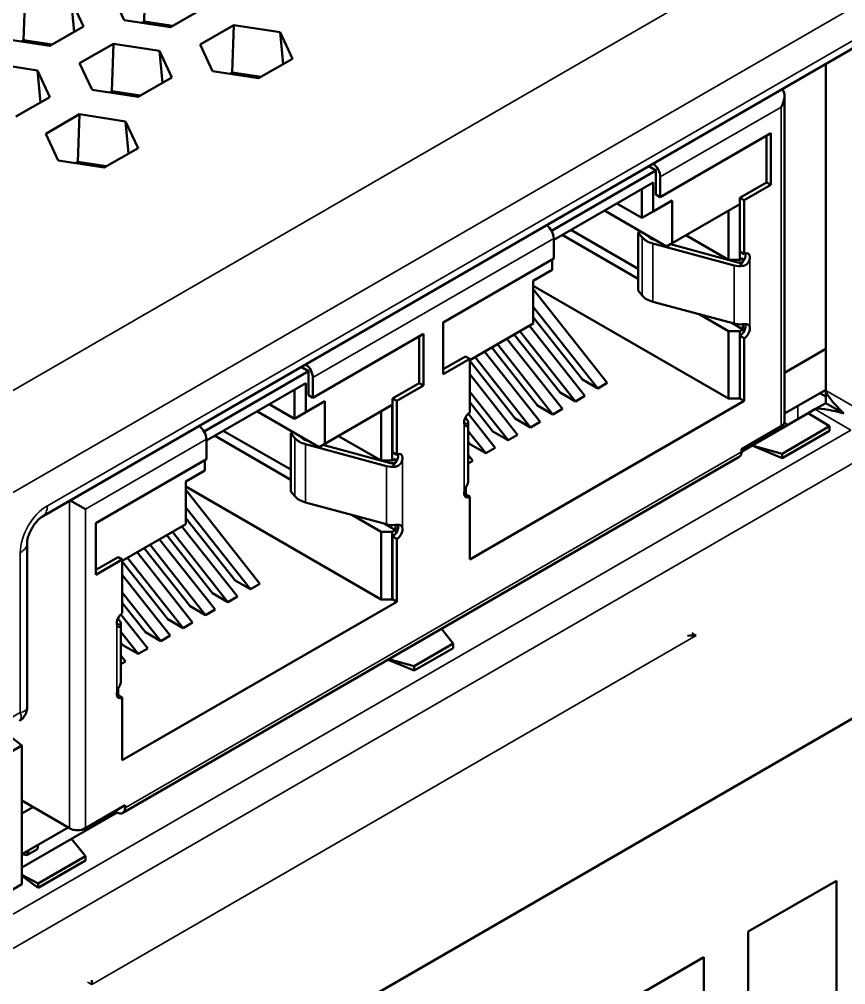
# Model space of a CAD drawing. Header units: millimetres. Extents: x 16 to 1137, y -51 to 344.
# Drawn here: x 356.35 to 382.84, y 232.24 to 263.16 of the extents above; entities that cross this region are included whole.
import ezdxf

# ---------------------------------------------------------------- set-up
doc = ezdxf.new("R2010")
doc.units = ezdxf.units.MM
doc.header["$LTSCALE"] = 1.2
doc.layers.add('외형선(ISO)', color=7, linetype='Continuous', lineweight=50)
doc.layers.add('좁은 외형선(ISO)', color=7, linetype='Continuous', lineweight=35)

msp = doc.modelspace()

# ---------------------------------------------------------------- linework, layer by layer
at = {"layer": '외형선(ISO)', "color": 7}
for p, q in [((360.405, 264.614), (360.353, 263.094)), ((356.541, 264.017), (356.489, 262.496)), ((358.019, 263.788), (358.415, 262.935)), ((358.019, 263.788), (358.114, 262.761)), ((359.719, 263.136), (359.323, 263.99)), ((362.279, 263.532), (361.197, 262.908)), ((358.415, 262.935), (357.333, 262.31)), ((361.197, 262.908), (359.719, 263.136)), ((360.353, 263.094), (360.277, 263.05)), ((361.273, 262.952), (360.353, 263.094)), ((362.152, 262.357), (363.234, 262.981)), ((363.234, 262.981), (363.181, 261.461)), ((363.234, 262.981), (364.711, 262.753)), ((364.711, 262.753), (365.107, 261.899)), ((364.711, 262.753), (364.806, 261.725)), ((357.333, 262.31), (355.855, 262.539)), ((356.489, 262.496), (356.413, 262.452)), ((357.409, 262.354), (356.489, 262.496)), ((383.287, 262.362), (357.098, 247.242)), ((358.288, 261.759), (359.37, 262.384)), ((359.37, 262.384), (359.318, 260.863)), ((359.37, 262.384), (360.848, 262.155)), ((362.548, 261.503), (362.152, 262.357)), ((360.848, 262.155), (361.244, 261.302)), ((360.848, 262.155), (360.942, 261.128)), ((355.455, 261.757), (356.933, 261.528)), ((358.684, 260.906), (358.288, 261.759)), ((365.107, 261.899), (364.025, 261.275)), ((382.203, 251.276), (382.203, 261.736)), ((356.933, 261.528), (357.329, 260.675)), ((356.933, 261.528), (357.028, 260.501)), ((364.025, 261.275), (362.548, 261.503)), ((363.181, 261.461), (363.105, 261.417)), ((364.101, 261.319), (363.181, 261.461)), ((361.244, 261.302), (360.162, 260.677)), ((360.162, 260.677), (358.684, 260.906)), ((359.318, 260.863), (359.242, 260.819)), ((360.238, 260.721), (359.318, 260.863)), ((380.881, 250.276), (380.881, 260.705)), ((357.329, 260.675), (356.247, 260.05)), ((357.202, 259.499), (358.284, 260.124)), ((358.284, 260.124), (358.231, 258.603)), ((358.284, 260.124), (359.762, 259.895)), ((359.762, 259.895), (360.158, 259.042)), ((359.762, 259.895), (359.856, 258.868)), ((357.598, 258.646), (357.202, 259.499)), ((380.444, 259.52), (376.897, 257.472)), ((380.444, 257.861), (380.444, 259.52)), ((380.306, 257.941), (380.306, 259.44)), ((360.158, 259.042), (359.076, 258.417)), ((359.076, 258.417), (357.598, 258.646)), ((358.231, 258.603), (358.156, 258.559)), ((359.152, 258.461), (358.231, 258.603)), ((373.411, 256.393), (376.759, 258.325)), ((376.759, 258.325), (376.527, 258.459)), ((376.759, 257.552), (376.759, 258.325)), ((373.485, 256.103), (376.669, 257.942)), ((376.669, 257.942), (376.669, 257.008)), ((376.897, 258.115), (376.897, 257.472)), ((379.453, 257.448), (380.306, 257.941)), ((380.444, 257.861), (380.306, 257.941)), ((376.31, 257.734), (376.31, 256.801)), ((379.591, 257.368), (380.444, 257.861)), ((376.669, 257.008), (377.28, 257.361)), ((376.897, 257.472), (376.759, 257.552)), ((377.28, 257.361), (377.28, 255.992)), ((379.453, 255.727), (379.453, 257.448)), ((379.591, 257.368), (379.453, 257.448)), ((379.591, 255.647), (379.591, 257.368)), ((377.1, 255.889), (375.106, 257.04)), ((376.31, 256.801), (375.501, 257.268)), ((376.31, 256.801), (376.669, 257.008)), ((377.28, 255.992), (379.444, 257.242)), ((379.085, 257.034), (379.085, 255.458)), ((379.444, 257.242), (379.444, 255.458)), ((376.192, 255.168), (374.029, 256.417)), ((376.279, 256.363), (376.192, 256.339)), ((373.485, 256.145), (373.485, 255.502)), ((376.192, 254.847), (373.75, 256.257)), ((376.192, 256.339), (376.319, 256.181)), ((376.192, 254.473), (376.192, 256.339)), ((376.497, 256.229), (376.485, 256.244)), ((376.767, 256.081), (376.742, 256.087)), ((379.085, 255.458), (377.72, 256.246)), ((376.66, 255.985), (379.263, 255.284)), ((377.1, 255.889), (377.28, 255.992)), ((379.345, 255.387), (377.221, 255.958)), ((373.485, 255.502), (369.937, 253.454)), ((373.436, 255.142), (373.436, 255.474)), ((379.444, 255.458), (379.085, 255.458)), ((379.543, 255.515), (379.444, 255.458)), ((379.591, 255.647), (379.453, 255.727)), ((379.543, 255.392), (379.543, 255.515)), ((372.825, 254.789), (373.436, 255.142)), ((379.527, 255.373), (379.519, 255.378)), ((372.825, 253.421), (372.825, 254.789)), ((379.085, 251.014), (372.825, 254.628)), ((375.2, 251.515), (372.825, 254.519)), ((376.192, 254.473), (376.319, 254.315)), ((374.894, 251.338), (372.825, 253.957)), ((376.66, 254.119), (379.263, 253.418)), ((372.825, 253.619), (374.403, 251.622)), ((379.085, 253.177), (378.148, 253.718)), ((369.937, 253.454), (369.937, 251.795)), ((370.79, 252.246), (372.825, 253.421)), ((374.481, 251.1), (372.703, 253.35)), ((379.543, 253.234), (379.191, 253.437)), ((379.543, 253.234), (379.543, 253.399)), ((369.309, 253.091), (365.761, 251.043)), ((369.17, 251.512), (369.17, 253.011)), ((369.309, 251.432), (369.309, 253.091)), ((372.214, 253.068), (373.685, 251.207)), ((374.176, 250.924), (372.398, 253.174)), ((379.085, 253.177), (379.085, 251.014)), ((379.085, 253.177), (379.444, 253.177)), ((379.444, 253.177), (379.543, 253.234)), ((379.444, 253.177), (379.444, 251.014)), ((379.453, 251.019), (379.453, 253.031)), ((379.591, 252.951), (379.453, 253.031)), ((371.496, 252.653), (372.966, 250.792)), ((373.458, 250.509), (371.679, 252.759)), ((373.763, 250.685), (371.985, 252.935)), ((379.591, 250.939), (379.591, 252.951)), ((369.937, 251.954), (370.652, 252.367)), ((370.79, 252.287), (370.652, 252.367)), ((372.739, 250.094), (370.961, 252.344)), ((373.044, 250.27), (371.266, 252.52)), ((380.881, 251.842), (382.203, 252.606)), ((365.623, 251.896), (365.391, 252.03)), ((369.937, 251.795), (370.79, 252.287)), ((370.79, 252.287), (370.79, 250.566)), ((370.79, 252.222), (372.248, 250.378)), ((362.275, 249.963), (365.623, 251.896)), ((365.623, 251.123), (365.623, 251.896)), ((372.326, 249.856), (370.79, 251.799)), ((344.181, 218.325), (401.811, 251.597)), ((362.349, 249.674), (365.533, 251.513)), ((365.533, 251.513), (365.533, 250.579)), ((365.761, 251.686), (365.761, 251.043)), ((368.317, 251.019), (369.17, 251.512)), ((368.456, 250.939), (369.309, 251.432)), ((369.309, 251.432), (369.17, 251.512)), ((374.403, 251.622), (374.894, 251.338)), ((375.2, 251.515), (374.894, 251.338)), ((365.174, 251.305), (365.174, 250.372)), ((365.761, 251.043), (365.623, 251.123)), ((372.021, 249.679), (370.79, 251.236)), ((373.685, 251.207), (374.176, 250.924)), ((382.203, 251.299), (380.881, 250.536)), ((382.012, 251.189), (382.203, 251.078)), ((382.203, 250.874), (382.203, 251.276)), ((365.174, 250.372), (364.366, 250.839)), ((365.533, 250.579), (366.144, 250.932)), ((366.144, 250.932), (366.144, 249.563)), ((366.144, 249.563), (368.308, 250.813)), ((368.308, 250.813), (368.308, 249.029)), ((368.317, 249.298), (368.317, 251.019)), ((368.456, 250.939), (368.317, 251.019)), ((368.456, 249.218), (368.456, 250.939)), ((370.79, 245.858), (379.591, 250.939)), ((370.79, 250.898), (371.529, 249.963)), ((372.966, 250.792), (373.458, 250.509)), ((374.481, 251.1), (374.176, 250.924)), ((379.444, 251.014), (379.085, 251.014)), ((379.444, 251.014), (379.453, 251.019)), ((379.591, 250.939), (379.453, 251.019)), ((381.855, 250.673), (382.203, 250.874)), ((382.778, 250.542), (382.203, 250.874)), ((365.964, 249.459), (363.971, 250.61)), ((365.174, 250.372), (365.533, 250.579)), ((367.949, 250.605), (367.949, 249.029)), ((371.608, 249.441), (370.745, 250.533)), ((373.763, 250.685), (373.458, 250.509)), ((379.84, 249.51), (381.641, 250.549)), ((381.641, 250.549), (381.855, 250.673)), ((381.641, 250.549), (382.321, 250.128)), ((370.661, 250.388), (370.635, 250.372)), ((370.661, 250.388), (370.661, 250.428)), ((370.7, 250.341), (370.661, 250.389)), ((370.743, 248.364), (370.743, 250.231)), ((372.248, 250.378), (372.739, 250.094)), ((373.044, 250.27), (372.739, 250.094)), ((365.056, 248.739), (362.893, 249.988)), ((365.144, 249.933), (365.056, 249.91)), ((365.056, 249.91), (365.184, 249.752)), ((365.056, 248.043), (365.056, 249.91)), ((371.302, 249.265), (370.743, 249.973)), ((371.529, 249.963), (372.021, 249.679)), ((379.501, 249.394), (380.776, 250.13)), ((382.321, 250.128), (380.802, 249.251)), ((382.321, 249.985), (380.802, 249.107)), ((382.321, 249.985), (382.321, 250.128)), ((362.349, 249.716), (362.349, 249.073)), ((365.056, 248.418), (362.615, 249.828)), ((365.361, 249.8), (365.349, 249.815)), ((365.524, 249.556), (368.127, 248.855)), ((365.632, 249.651), (365.607, 249.658)), ((365.964, 249.459), (366.144, 249.563)), ((367.949, 249.029), (366.584, 249.817)), ((370.743, 249.635), (370.811, 249.548)), ((372.326, 249.856), (372.021, 249.679)), ((368.21, 248.957), (366.085, 249.529)), ((368.456, 249.218), (368.317, 249.298)), ((370.811, 249.548), (371.302, 249.265)), ((371.608, 249.441), (371.302, 249.265)), ((379.501, 249.314), (379.84, 249.51)), ((379.501, 249.311), (379.501, 249.394)), ((380.802, 249.107), (379.84, 249.51)), ((380.802, 249.251), (379.84, 249.51)), ((380.802, 249.251), (380.802, 249.107)), ((362.349, 249.073), (358.802, 247.025)), ((359.671, 237.742), (379.428, 249.148)), ((362.301, 248.713), (362.301, 249.045)), ((368.308, 249.029), (367.949, 249.029)), ((368.407, 249.086), (368.308, 249.029)), ((368.391, 248.944), (368.383, 248.949)), ((368.407, 248.963), (368.407, 249.086)), ((370.889, 249.026), (370.743, 249.212)), ((370.889, 249.026), (370.743, 248.941)), ((361.69, 248.36), (362.301, 248.713)), ((361.69, 246.992), (361.69, 248.36)), ((367.949, 244.585), (361.69, 248.199)), ((364.064, 245.086), (361.69, 248.09)), ((365.056, 248.043), (365.184, 247.886)), ((370.634, 248.09), (370.661, 248.106)), ((370.661, 248.106), (370.661, 248.158)), ((370.661, 247.944), (370.661, 248.106)), ((358.47, 247.476), (357.986, 247.755)), ((370.79, 247.87), (370.652, 247.95)), ((370.79, 247.87), (370.79, 245.858)), ((363.759, 244.909), (361.69, 247.527)), ((365.524, 247.689), (368.127, 246.989)), ((361.69, 247.189), (363.268, 245.193)), ((367.949, 246.748), (367.012, 247.289)), ((358.802, 247.025), (358.802, 245.366)), ((359.655, 245.817), (361.69, 246.992)), ((363.346, 244.671), (361.568, 246.921)), ((368.407, 246.805), (368.055, 247.008)), ((368.308, 246.748), (368.407, 246.805)), ((368.407, 246.805), (368.407, 246.969)), ((362.627, 244.256), (360.849, 246.506)), ((361.079, 246.639), (362.549, 244.778)), ((363.04, 244.495), (361.262, 246.745)), ((367.949, 246.748), (367.949, 244.585)), ((367.949, 246.748), (368.308, 246.748)), ((368.308, 246.748), (368.308, 244.585)), ((368.317, 244.59), (368.317, 246.602)), ((368.456, 246.522), (368.317, 246.602)), ((368.456, 244.51), (368.456, 246.522)), ((356.603, 246.385), (356.603, 241.121)), ((360.36, 246.224), (361.831, 244.363)), ((362.322, 244.08), (360.544, 246.33)), ((358.802, 245.525), (359.517, 245.938)), ((358.802, 245.366), (359.655, 245.858)), ((359.655, 245.858), (359.517, 245.938)), ((359.655, 245.858), (359.655, 244.137)), ((361.604, 243.665), (359.825, 245.915)), ((361.909, 243.841), (360.131, 246.091)), ((359.655, 245.793), (361.112, 243.949)), ((361.191, 243.426), (359.655, 245.37)), ((363.268, 245.193), (363.759, 244.909)), ((364.064, 245.086), (363.759, 244.909)), ((360.885, 243.25), (359.655, 244.807)), ((362.549, 244.778), (363.04, 244.495)), ((363.346, 244.671), (363.04, 244.495)), ((359.655, 239.429), (368.456, 244.51)), ((359.655, 244.469), (360.394, 243.534)), ((361.831, 244.363), (362.322, 244.08)), ((368.308, 244.585), (367.949, 244.585)), ((368.308, 244.585), (368.317, 244.59)), ((368.456, 244.51), (368.317, 244.59)), ((359.526, 243.958), (359.526, 243.999)), ((360.472, 243.012), (359.609, 244.104)), ((362.627, 244.256), (362.322, 244.08)), ((359.526, 243.958), (359.499, 243.943)), ((359.565, 243.912), (359.526, 243.96)), ((359.607, 241.935), (359.607, 243.802)), ((361.112, 243.949), (361.604, 243.665)), ((361.909, 243.841), (361.604, 243.665)), ((360.167, 242.835), (359.607, 243.544)), ((360.394, 243.534), (360.885, 243.25)), ((361.191, 243.426), (360.885, 243.25)), ((369.882, 243.637), (370.263, 243.166)), ((359.607, 243.206), (359.676, 243.119)), ((359.676, 243.119), (360.167, 242.835)), ((370.263, 243.166), (369.013, 242.444)), ((370.263, 243.023), (370.263, 243.166)), ((359.754, 242.597), (359.607, 242.783)), ((360.472, 243.012), (360.167, 242.835)), ((370.263, 243.023), (369.013, 242.301)), ((359.754, 242.597), (359.607, 242.512)), ((369.013, 242.301), (368.175, 242.651)), ((369.013, 242.444), (368.196, 242.664)), ((369.013, 242.444), (369.013, 242.301)), ((359.498, 241.661), (359.526, 241.677)), ((359.655, 241.441), (359.517, 241.521)), ((359.526, 241.677), (359.526, 241.728)), ((359.526, 241.515), (359.526, 241.677)), ((359.655, 241.441), (359.655, 239.429)), ((355.826, 240.384), (356.43, 239.902)), ((349.545, 235.926), (356.43, 239.902)), ((356.43, 239.902), (356.43, 235.462)), ((356.43, 238.138), (357.967, 237.251)), ((356.43, 237.726), (356.788, 237.932)), ((358.47, 237.251), (359.745, 237.988)), ((359.745, 237.905), (359.745, 237.988)), ((358.025, 236.915), (359.491, 237.761)), ((359.493, 237.76), (359.421, 237.801)), ((357.919, 237.279), (356.43, 236.419)), ((356.43, 235.994), (358.025, 236.915)), ((358.025, 236.915), (358.474, 236.359)), ((356.599, 236.389), (356.938, 236.585)), ((356.938, 236.585), (356.962, 236.726)), ((356.599, 236.389), (356.444, 236.427)), ((356.599, 236.389), (356.656, 236.55)), ((358.474, 236.359), (356.954, 235.482)), ((358.474, 236.216), (358.474, 236.359)), ((358.474, 236.216), (356.954, 235.339)), ((356.954, 235.482), (356.43, 235.764)), ((356.954, 235.339), (356.43, 235.724)), ((356.43, 235.462), (349.545, 231.486)), ((356.954, 235.482), (356.954, 235.339)), ((382.542, 235.573), (379.713, 233.94)), ((382.542, 235.573), (382.542, 224.959)), ((379.713, 223.326), (379.713, 233.94)), ((378.299, 233.124), (375.471, 231.491)), ((378.299, 233.124), (378.299, 222.509)), ((358.677, 232.39), (358.677, 232.246))]:
    msp.add_line(p, q, dxfattribs=at)
for centre, major_axis, ratio, start_param, end_param in [((380.525, 260.5), (0.251, 0.436), 0.57735, 4.712387, 6.20754), ((376.646, 258.26), (0.178, -0.308), 0.57735, 0.785398, 2.28055), ((373.233, 256.29), (-0.178, 0.308), 0.57735, 3.926991, 5.422142), ((376.957, 256.353), (0.704, 0), 0.57735, 3.577925, 4.276057), ((376.957, 256.353), (-0.508, 0), 0.57735, 0.436332, 1.134464), ((379.453, 255.519), (-0.127, -0.22), 0.57735, 1.308997, 2.565833), ((379.591, 255.44), (0.127, 0.22), 0.57735, 5.497787, 7.068583), ((379.453, 255.519), (0.45, 0), 0.57735, 4.276057, 4.897388), ((379.453, 255.519), (-0.254, 0), 0.57735, 1.134464, 1.832596), ((379.453, 255.519), (0.127, 0.22), 0.57735, 3.926991, 4.45059), ((376.957, 254.487), (0.704, 0), 0.57735, 3.577925, 4.276057), ((379.453, 253.653), (0.45, 0), 0.57735, 4.276057, 4.897388), ((379.453, 253.238), (-0.127, -0.22), 0.57735, 0.785398, 2.677863), ((379.591, 253.158), (-0.127, -0.22), 0.57735, 0.785398, 2.356194), ((365.51, 251.831), (0.178, -0.308), 0.57735, 0.785398, 2.28055), ((384.239, 249.698), (-2.026, 1.611), 0.125926, 0.099803, 0.870122), ((370.79, 250.359), (0.127, 0.22), 0.57735, 0.785398, 2.356194), ((384.239, 249.698), (2.408, -0.949), 0.125926, 2.271471, 3.04179), ((370.652, 250.438), (0.127, 0.22), 0.57735, 3.717238, 3.926991), ((370.293, 250.231), (0.45, 0), 0.57735, 6.098186, 6.719518), ((380.525, 250.276), (0.356, 0), 0.57735, 5.497787, 6.283185), ((384.84, 252.005), (5, 0), 0.57735, 3.797252, 3.83106), ((362.098, 249.861), (-0.178, 0.308), 0.57735, 3.926991, 5.422142), ((365.821, 249.924), (0.704, 0), 0.57735, 3.577925, 4.276057), ((365.821, 249.924), (-0.508, 0), 0.57735, 0.436332, 1.134464), ((368.456, 249.01), (0.127, 0.22), 0.57735, 5.497787, 7.068583), ((379.25, 249.456), (0.178, -0.308), 0.57735, 0, 0.785398), ((368.317, 249.09), (-0.254, 0), 0.57735, 1.134464, 1.832596), ((368.317, 249.09), (0.127, 0.22), 0.57735, 3.926991, 4.45059), ((368.317, 249.09), (0.127, 0.22), 0.57735, 4.45059, 5.707426), ((368.317, 249.09), (0.45, 0), 0.57735, 4.276057, 4.897388), ((370.293, 248.364), (0.45, 0), 0.57735, 6.098186, 6.283185), ((365.821, 248.058), (0.704, 0), 0.57735, 3.577925, 4.276057), ((370.79, 248.077), (-0.127, -0.22), 0.57735, 5.497787, 7.068583), ((370.652, 248.157), (-0.127, -0.22), 0.57735, 0.57576, 0.785398), ((356.725, 247.887), (0.373, -0.646), 0.57735, 6.282157, 6.283185), ((368.317, 247.224), (0.45, 0), 0.57735, 4.276057, 4.897388), ((368.317, 246.809), (0.127, 0.22), 0.57735, 3.926991, 5.819456), ((368.456, 246.729), (-0.127, -0.22), 0.57735, 0.785398, 2.356194), ((355.858, 246.385), (0.746, 0), 0.57735, 0, 0.001028), ((359.655, 243.929), (0.127, 0.22), 0.57735, 0.785398, 2.356194), ((359.517, 244.009), (0.127, 0.22), 0.57735, 3.717238, 3.926991), ((359.157, 243.802), (0.45, 0), 0.57735, 6.098186, 6.719518), ((378.052, 242.615), (1.414, 0), 0.57735, 1.570796, 1.76818), ((359.157, 241.935), (0.45, 0), 0.57735, 6.098186, 6.283185), ((359.655, 241.648), (-0.127, -0.22), 0.57735, 5.497787, 7.068583), ((359.517, 241.728), (0.127, 0.22), 0.57735, 3.717352, 3.926991), ((355.858, 241.263), (-0.743, 0.165), 0.371521, 3.22178, 3.223917), ((355.858, 241.263), (0.514, -0.561), 0.371521, 6.200861, 6.202998), ((359.493, 238.05), (0.178, -0.308), 0.57735, 5.497787, 7.068583), ((358.218, 237.397), (-0.356, 0), 0.57735, 0.785398, 2.356194)]:
    msp.add_ellipse(centre, major_axis=major_axis, ratio=ratio, start_param=start_param, end_param=end_param, dxfattribs=at)
for points, knots in [([(379.771, 255.543), (379.771, 255.541), (379.771, 255.538), (379.771, 255.535), (379.77, 255.533), (379.77, 255.53), (379.77, 255.527), (379.77, 255.525), (379.77, 255.522), (379.77, 255.519), (379.769, 255.516), (379.769, 255.514), (379.769, 255.511), (379.768, 255.508), (379.768, 255.505), (379.767, 255.502), (379.767, 255.5), (379.767, 255.497), (379.766, 255.494), (379.766, 255.491), (379.765, 255.488), (379.764, 255.485), (379.764, 255.482), (379.763, 255.48), (379.762, 255.477), (379.762, 255.474), (379.761, 255.471), (379.76, 255.468), (379.759, 255.465), (379.759, 255.462), (379.758, 255.459), (379.757, 255.457), (379.756, 255.454), (379.755, 255.451), (379.754, 255.448), (379.753, 255.445), (379.752, 255.442), (379.751, 255.439), (379.75, 255.436), (379.749, 255.434), (379.748, 255.431), (379.746, 255.428), (379.745, 255.425), (379.744, 255.422), (379.743, 255.419), (379.741, 255.417), (379.74, 255.414), (379.739, 255.411), (379.737, 255.408), (379.736, 255.406), (379.735, 255.403), (379.733, 255.4), (379.732, 255.397), (379.73, 255.395), (379.729, 255.392), (379.727, 255.389), (379.726, 255.387), (379.724, 255.384), (379.722, 255.382), (379.721, 255.379), (379.719, 255.376), (379.717, 255.374), (379.716, 255.371), (379.714, 255.369), (379.712, 255.366), (379.71, 255.364), (379.708, 255.362), (379.707, 255.359), (379.705, 255.357), (379.703, 255.354), (379.701, 255.352), (379.699, 255.35), (379.697, 255.347), (379.695, 255.345), (379.693, 255.343), (379.691, 255.341), (379.689, 255.339), (379.687, 255.336), (379.685, 255.334), (379.682, 255.332), (379.68, 255.33), (379.678, 255.328), (379.676, 255.326), (379.674, 255.324), (379.671, 255.322), (379.669, 255.32), (379.667, 255.318), (379.664, 255.316), (379.662, 255.315), (379.66, 255.313), (379.657, 255.311), (379.655, 255.309), (379.653, 255.307), (379.65, 255.306), (379.648, 255.304), (379.645, 255.302), (379.643, 255.301), (379.64, 255.299), (379.637, 255.298), (379.635, 255.296), (379.632, 255.295), (379.63, 255.293), (379.627, 255.292), (379.624, 255.29), (379.622, 255.289), (379.619, 255.288), (379.616, 255.286), (379.613, 255.285), (379.61, 255.284), (379.608, 255.283), (379.605, 255.281), (379.602, 255.28), (379.599, 255.279), (379.596, 255.278), (379.593, 255.277), (379.59, 255.276), (379.587, 255.275), (379.584, 255.274), (379.581, 255.273), (379.578, 255.272), (379.575, 255.272), (379.572, 255.271), (379.569, 255.27), (379.565, 255.269), (379.562, 255.268), (379.559, 255.268), (379.556, 255.267), (379.552, 255.267), (379.549, 255.266), (379.546, 255.266), (379.542, 255.265), (379.539, 255.265), (379.535, 255.264)], [0, 0, 0, 0, 0.022727, 0.022727, 0.022727, 0.045455, 0.045455, 0.045455, 0.068182, 0.068182, 0.068182, 0.090909, 0.090909, 0.090909, 0.113636, 0.113636, 0.113636, 0.136364, 0.136364, 0.136364, 0.159091, 0.159091, 0.159091, 0.181818, 0.181818, 0.181818, 0.204545, 0.204545, 0.204545, 0.227273, 0.227273, 0.227273, 0.25, 0.25, 0.25, 0.272727, 0.272727, 0.272727, 0.295455, 0.295455, 0.295455, 0.318182, 0.318182, 0.318182, 0.340909, 0.340909, 0.340909, 0.363636, 0.363636, 0.363636, 0.386364, 0.386364, 0.386364, 0.409091, 0.409091, 0.409091, 0.431818, 0.431818, 0.431818, 0.454545, 0.454545, 0.454545, 0.477273, 0.477273, 0.477273, 0.5, 0.5, 0.5, 0.522727, 0.522727, 0.522727, 0.545455, 0.545455, 0.545455, 0.568182, 0.568182, 0.568182, 0.590909, 0.590909, 0.590909, 0.613636, 0.613636, 0.613636, 0.636364, 0.636364, 0.636364, 0.659091, 0.659091, 0.659091, 0.681818, 0.681818, 0.681818, 0.704545, 0.704545, 0.704545, 0.727273, 0.727273, 0.727273, 0.75, 0.75, 0.75, 0.772727, 0.772727, 0.772727, 0.795455, 0.795455, 0.795455, 0.818182, 0.818182, 0.818182, 0.840909, 0.840909, 0.840909, 0.863636, 0.863636, 0.863636, 0.886364, 0.886364, 0.886364, 0.909091, 0.909091, 0.909091, 0.931818, 0.931818, 0.931818, 0.954545, 0.954545, 0.954545, 0.977273, 0.977273, 0.977273, 1, 1, 1, 1]), ([(379.535, 253.398), (379.539, 253.398), (379.542, 253.398), (379.546, 253.399), (379.549, 253.399), (379.552, 253.399), (379.556, 253.4), (379.559, 253.4), (379.562, 253.4), (379.565, 253.401), (379.569, 253.401), (379.572, 253.401), (379.575, 253.401), (379.578, 253.401), (379.581, 253.402), (379.584, 253.402), (379.587, 253.402), (379.59, 253.402), (379.593, 253.402), (379.596, 253.402), (379.599, 253.402), (379.602, 253.402), (379.605, 253.402), (379.608, 253.402), (379.61, 253.402), (379.613, 253.402), (379.616, 253.402), (379.619, 253.402), (379.622, 253.402), (379.624, 253.402), (379.627, 253.402), (379.63, 253.402), (379.632, 253.402), (379.635, 253.401), (379.637, 253.401), (379.64, 253.401), (379.643, 253.401), (379.645, 253.401), (379.648, 253.4), (379.65, 253.4), (379.653, 253.4), (379.655, 253.399), (379.657, 253.399), (379.66, 253.399), (379.662, 253.398), (379.664, 253.398), (379.667, 253.397), (379.669, 253.397), (379.671, 253.396), (379.674, 253.396), (379.676, 253.395), (379.678, 253.395), (379.68, 253.394), (379.682, 253.394), (379.685, 253.393), (379.687, 253.392), (379.689, 253.392), (379.691, 253.391), (379.693, 253.39), (379.695, 253.39), (379.697, 253.389), (379.699, 253.388), (379.701, 253.387), (379.703, 253.386), (379.705, 253.386), (379.707, 253.385), (379.708, 253.384), (379.71, 253.383), (379.712, 253.382), (379.714, 253.381), (379.716, 253.38), (379.717, 253.379), (379.719, 253.378), (379.721, 253.376), (379.722, 253.375), (379.724, 253.374), (379.726, 253.373), (379.727, 253.372), (379.729, 253.37), (379.73, 253.369), (379.732, 253.368), (379.733, 253.366), (379.735, 253.365), (379.736, 253.364), (379.737, 253.362), (379.739, 253.361), (379.74, 253.359), (379.741, 253.358), (379.743, 253.356), (379.744, 253.355), (379.745, 253.353), (379.746, 253.351), (379.748, 253.35), (379.749, 253.348), (379.75, 253.346), (379.751, 253.344), (379.752, 253.343), (379.753, 253.341), (379.754, 253.339), (379.755, 253.337), (379.756, 253.335), (379.757, 253.333), (379.758, 253.331), (379.759, 253.329), (379.759, 253.327), (379.76, 253.325), (379.761, 253.323), (379.762, 253.321), (379.762, 253.319), (379.763, 253.317), (379.764, 253.315), (379.764, 253.313), (379.765, 253.311), (379.766, 253.308), (379.766, 253.306), (379.767, 253.304), (379.767, 253.301), (379.767, 253.299), (379.768, 253.297), (379.768, 253.294), (379.769, 253.292), (379.769, 253.29), (379.769, 253.287), (379.77, 253.285), (379.77, 253.282), (379.77, 253.28), (379.77, 253.277), (379.77, 253.275), (379.77, 253.272), (379.771, 253.27), (379.771, 253.267), (379.771, 253.265), (379.771, 253.262)], [0, 0, 0, 0, 0.022727, 0.022727, 0.022727, 0.045455, 0.045455, 0.045455, 0.068182, 0.068182, 0.068182, 0.090909, 0.090909, 0.090909, 0.113636, 0.113636, 0.113636, 0.136364, 0.136364, 0.136364, 0.159091, 0.159091, 0.159091, 0.181818, 0.181818, 0.181818, 0.204545, 0.204545, 0.204545, 0.227273, 0.227273, 0.227273, 0.25, 0.25, 0.25, 0.272727, 0.272727, 0.272727, 0.295455, 0.295455, 0.295455, 0.318182, 0.318182, 0.318182, 0.340909, 0.340909, 0.340909, 0.363636, 0.363636, 0.363636, 0.386364, 0.386364, 0.386364, 0.409091, 0.409091, 0.409091, 0.431818, 0.431818, 0.431818, 0.454545, 0.454545, 0.454545, 0.477273, 0.477273, 0.477273, 0.5, 0.5, 0.5, 0.522727, 0.522727, 0.522727, 0.545455, 0.545455, 0.545455, 0.568182, 0.568182, 0.568182, 0.590909, 0.590909, 0.590909, 0.613636, 0.613636, 0.613636, 0.636364, 0.636364, 0.636364, 0.659091, 0.659091, 0.659091, 0.681818, 0.681818, 0.681818, 0.704545, 0.704545, 0.704545, 0.727273, 0.727273, 0.727273, 0.75, 0.75, 0.75, 0.772727, 0.772727, 0.772727, 0.795455, 0.795455, 0.795455, 0.818182, 0.818182, 0.818182, 0.840909, 0.840909, 0.840909, 0.863636, 0.863636, 0.863636, 0.886364, 0.886364, 0.886364, 0.909091, 0.909091, 0.909091, 0.931818, 0.931818, 0.931818, 0.954545, 0.954545, 0.954545, 0.977273, 0.977273, 0.977273, 1, 1, 1, 1]), ([(370.735, 250.183), (370.734, 250.181), (370.734, 250.179), (370.733, 250.177), (370.732, 250.176), (370.731, 250.174), (370.731, 250.172), (370.73, 250.17), (370.729, 250.169), (370.728, 250.167), (370.727, 250.165), (370.726, 250.164), (370.726, 250.162), (370.725, 250.161), (370.724, 250.159), (370.723, 250.158), (370.722, 250.157), (370.721, 250.155), (370.72, 250.154), (370.719, 250.153), (370.718, 250.152), (370.717, 250.151), (370.716, 250.15), (370.715, 250.148), (370.714, 250.147), (370.713, 250.146), (370.712, 250.145), (370.711, 250.145), (370.71, 250.144), (370.709, 250.143), (370.707, 250.142), (370.706, 250.141), (370.705, 250.141), (370.704, 250.14), (370.703, 250.139), (370.702, 250.139), (370.701, 250.138), (370.699, 250.138), (370.698, 250.137), (370.697, 250.137), (370.696, 250.136), (370.695, 250.136), (370.693, 250.136), (370.692, 250.135), (370.691, 250.135), (370.69, 250.135), (370.688, 250.135), (370.687, 250.134), (370.686, 250.134), (370.685, 250.134), (370.683, 250.134), (370.682, 250.134), (370.681, 250.134), (370.679, 250.134), (370.678, 250.135), (370.677, 250.135), (370.676, 250.135), (370.674, 250.135), (370.673, 250.135), (370.672, 250.136), (370.67, 250.136), (370.669, 250.136), (370.668, 250.137), (370.667, 250.137), (370.665, 250.138), (370.664, 250.138), (370.663, 250.139), (370.662, 250.14), (370.66, 250.14), (370.659, 250.141), (370.658, 250.142), (370.656, 250.143), (370.655, 250.143), (370.654, 250.144), (370.653, 250.145), (370.652, 250.146), (370.65, 250.147), (370.649, 250.148), (370.648, 250.149), (370.647, 250.15), (370.646, 250.151), (370.644, 250.153), (370.643, 250.154), (370.642, 250.155), (370.641, 250.156), (370.64, 250.158), (370.639, 250.159), (370.638, 250.161), (370.636, 250.162), (370.635, 250.163), (370.634, 250.165), (370.633, 250.166), (370.632, 250.168), (370.631, 250.17), (370.63, 250.171), (370.629, 250.173), (370.628, 250.175), (370.628, 250.176), (370.627, 250.178), (370.626, 250.18), (370.625, 250.182), (370.624, 250.184), (370.623, 250.186), (370.622, 250.188), (370.622, 250.19), (370.621, 250.192), (370.62, 250.194), (370.62, 250.196), (370.619, 250.198), (370.618, 250.2), (370.618, 250.202), (370.617, 250.204), (370.616, 250.206), (370.616, 250.209), (370.615, 250.211), (370.615, 250.213), (370.614, 250.215), (370.614, 250.218), (370.614, 250.22), (370.613, 250.222), (370.613, 250.225), (370.613, 250.227), (370.612, 250.23), (370.612, 250.232), (370.612, 250.234), (370.612, 250.237), (370.611, 250.239), (370.611, 250.242), (370.611, 250.244), (370.611, 250.247), (370.611, 250.25), (370.611, 250.252), (370.611, 250.255)], [0, 0, 0, 0, 0.022727, 0.022727, 0.022727, 0.045455, 0.045455, 0.045455, 0.068182, 0.068182, 0.068182, 0.090909, 0.090909, 0.090909, 0.113636, 0.113636, 0.113636, 0.136364, 0.136364, 0.136364, 0.159091, 0.159091, 0.159091, 0.181818, 0.181818, 0.181818, 0.204545, 0.204545, 0.204545, 0.227273, 0.227273, 0.227273, 0.25, 0.25, 0.25, 0.272727, 0.272727, 0.272727, 0.295455, 0.295455, 0.295455, 0.318182, 0.318182, 0.318182, 0.340909, 0.340909, 0.340909, 0.363636, 0.363636, 0.363636, 0.386364, 0.386364, 0.386364, 0.409091, 0.409091, 0.409091, 0.431818, 0.431818, 0.431818, 0.454545, 0.454545, 0.454545, 0.477273, 0.477273, 0.477273, 0.5, 0.5, 0.5, 0.522727, 0.522727, 0.522727, 0.545455, 0.545455, 0.545455, 0.568182, 0.568182, 0.568182, 0.590909, 0.590909, 0.590909, 0.613636, 0.613636, 0.613636, 0.636364, 0.636364, 0.636364, 0.659091, 0.659091, 0.659091, 0.681818, 0.681818, 0.681818, 0.704545, 0.704545, 0.704545, 0.727273, 0.727273, 0.727273, 0.75, 0.75, 0.75, 0.772727, 0.772727, 0.772727, 0.795455, 0.795455, 0.795455, 0.818182, 0.818182, 0.818182, 0.840909, 0.840909, 0.840909, 0.863636, 0.863636, 0.863636, 0.886364, 0.886364, 0.886364, 0.909091, 0.909091, 0.909091, 0.931818, 0.931818, 0.931818, 0.954545, 0.954545, 0.954545, 0.977273, 0.977273, 0.977273, 1, 1, 1, 1]), ([(368.635, 249.114), (368.635, 249.112), (368.635, 249.109), (368.635, 249.106), (368.635, 249.104), (368.635, 249.101), (368.635, 249.098), (368.634, 249.095), (368.634, 249.093), (368.634, 249.09), (368.634, 249.087), (368.633, 249.084), (368.633, 249.082), (368.633, 249.079), (368.632, 249.076), (368.632, 249.073), (368.632, 249.07), (368.631, 249.068), (368.631, 249.065), (368.63, 249.062), (368.629, 249.059), (368.629, 249.056), (368.628, 249.053), (368.628, 249.051), (368.627, 249.048), (368.626, 249.045), (368.625, 249.042), (368.625, 249.039), (368.624, 249.036), (368.623, 249.033), (368.622, 249.03), (368.621, 249.027), (368.62, 249.025), (368.619, 249.022), (368.619, 249.019), (368.618, 249.016), (368.616, 249.013), (368.615, 249.01), (368.614, 249.007), (368.613, 249.005), (368.612, 249.002), (368.611, 248.999), (368.61, 248.996), (368.609, 248.993), (368.607, 248.99), (368.606, 248.988), (368.605, 248.985), (368.603, 248.982), (368.602, 248.979), (368.601, 248.976), (368.599, 248.974), (368.598, 248.971), (368.596, 248.968), (368.595, 248.966), (368.593, 248.963), (368.592, 248.96), (368.59, 248.958), (368.588, 248.955), (368.587, 248.952), (368.585, 248.95), (368.583, 248.947), (368.582, 248.945), (368.58, 248.942), (368.578, 248.94), (368.577, 248.937), (368.575, 248.935), (368.573, 248.932), (368.571, 248.93), (368.569, 248.928), (368.567, 248.925), (368.565, 248.923), (368.563, 248.921), (368.561, 248.918), (368.559, 248.916), (368.557, 248.914), (368.555, 248.912), (368.553, 248.91), (368.551, 248.907), (368.549, 248.905), (368.547, 248.903), (368.545, 248.901), (368.543, 248.899), (368.54, 248.897), (368.538, 248.895), (368.536, 248.893), (368.534, 248.891), (368.531, 248.889), (368.529, 248.887), (368.527, 248.885), (368.524, 248.884), (368.522, 248.882), (368.519, 248.88), (368.517, 248.878), (368.515, 248.877), (368.512, 248.875), (368.51, 248.873), (368.507, 248.872), (368.505, 248.87), (368.502, 248.869), (368.499, 248.867), (368.497, 248.866), (368.494, 248.864), (368.491, 248.863), (368.489, 248.861), (368.486, 248.86), (368.483, 248.859), (368.481, 248.857), (368.478, 248.856), (368.475, 248.855), (368.472, 248.854), (368.469, 248.852), (368.466, 248.851), (368.464, 248.85), (368.461, 248.849), (368.458, 248.848), (368.455, 248.847), (368.452, 248.846), (368.449, 248.845), (368.446, 248.844), (368.443, 248.843), (368.439, 248.842), (368.436, 248.842), (368.433, 248.841), (368.43, 248.84), (368.427, 248.839), (368.423, 248.839), (368.42, 248.838), (368.417, 248.838), (368.414, 248.837), (368.41, 248.836), (368.407, 248.836), (368.403, 248.836), (368.4, 248.835)], [0, 0, 0, 0, 0.022727, 0.022727, 0.022727, 0.045455, 0.045455, 0.045455, 0.068182, 0.068182, 0.068182, 0.090909, 0.090909, 0.090909, 0.113636, 0.113636, 0.113636, 0.136364, 0.136364, 0.136364, 0.159091, 0.159091, 0.159091, 0.181818, 0.181818, 0.181818, 0.204545, 0.204545, 0.204545, 0.227273, 0.227273, 0.227273, 0.25, 0.25, 0.25, 0.272727, 0.272727, 0.272727, 0.295455, 0.295455, 0.295455, 0.318182, 0.318182, 0.318182, 0.340909, 0.340909, 0.340909, 0.363636, 0.363636, 0.363636, 0.386364, 0.386364, 0.386364, 0.409091, 0.409091, 0.409091, 0.431818, 0.431818, 0.431818, 0.454545, 0.454545, 0.454545, 0.477273, 0.477273, 0.477273, 0.5, 0.5, 0.5, 0.522727, 0.522727, 0.522727, 0.545455, 0.545455, 0.545455, 0.568182, 0.568182, 0.568182, 0.590909, 0.590909, 0.590909, 0.613636, 0.613636, 0.613636, 0.636364, 0.636364, 0.636364, 0.659091, 0.659091, 0.659091, 0.681818, 0.681818, 0.681818, 0.704545, 0.704545, 0.704545, 0.727273, 0.727273, 0.727273, 0.75, 0.75, 0.75, 0.772727, 0.772727, 0.772727, 0.795455, 0.795455, 0.795455, 0.818182, 0.818182, 0.818182, 0.840909, 0.840909, 0.840909, 0.863636, 0.863636, 0.863636, 0.886364, 0.886364, 0.886364, 0.909091, 0.909091, 0.909091, 0.931818, 0.931818, 0.931818, 0.954545, 0.954545, 0.954545, 0.977273, 0.977273, 0.977273, 1, 1, 1, 1]), ([(370.611, 247.974), (370.611, 247.976), (370.611, 247.979), (370.611, 247.981), (370.611, 247.984), (370.611, 247.987), (370.611, 247.99), (370.612, 247.992), (370.612, 247.995), (370.612, 247.998), (370.612, 248), (370.613, 248.003), (370.613, 248.006), (370.613, 248.009), (370.614, 248.012), (370.614, 248.014), (370.614, 248.017), (370.615, 248.02), (370.615, 248.023), (370.616, 248.026), (370.616, 248.029), (370.617, 248.032), (370.618, 248.034), (370.618, 248.037), (370.619, 248.04), (370.62, 248.043), (370.62, 248.046), (370.621, 248.049), (370.622, 248.052), (370.622, 248.055), (370.623, 248.058), (370.624, 248.061), (370.625, 248.063), (370.626, 248.066), (370.627, 248.069), (370.628, 248.072), (370.628, 248.075), (370.629, 248.078), (370.63, 248.081), (370.631, 248.084), (370.632, 248.087), (370.633, 248.09), (370.634, 248.093), (370.635, 248.096), (370.636, 248.099), (370.638, 248.102), (370.639, 248.104), (370.64, 248.107), (370.641, 248.11), (370.642, 248.113), (370.643, 248.116), (370.644, 248.119), (370.646, 248.122), (370.647, 248.125), (370.648, 248.128), (370.649, 248.13), (370.65, 248.133), (370.652, 248.136), (370.653, 248.139), (370.654, 248.142), (370.655, 248.145), (370.656, 248.147), (370.658, 248.15), (370.659, 248.153), (370.66, 248.156), (370.662, 248.158), (370.663, 248.161), (370.664, 248.164), (370.665, 248.167), (370.667, 248.169), (370.668, 248.172), (370.669, 248.175), (370.67, 248.177), (370.672, 248.18), (370.673, 248.183), (370.674, 248.185), (370.676, 248.188), (370.677, 248.191), (370.678, 248.193), (370.679, 248.196), (370.681, 248.199), (370.682, 248.201), (370.683, 248.204), (370.685, 248.206), (370.686, 248.209), (370.687, 248.211), (370.688, 248.214), (370.69, 248.216), (370.691, 248.219), (370.692, 248.221), (370.693, 248.224), (370.695, 248.226), (370.696, 248.229), (370.697, 248.231), (370.698, 248.233), (370.699, 248.236), (370.701, 248.238), (370.702, 248.241), (370.703, 248.243), (370.704, 248.245), (370.705, 248.248), (370.706, 248.25), (370.707, 248.252), (370.709, 248.255), (370.71, 248.257), (370.711, 248.259), (370.712, 248.261), (370.713, 248.264), (370.714, 248.266), (370.715, 248.268), (370.716, 248.27), (370.717, 248.273), (370.718, 248.275), (370.719, 248.277), (370.72, 248.279), (370.721, 248.281), (370.722, 248.283), (370.723, 248.286), (370.724, 248.288), (370.725, 248.29), (370.726, 248.292), (370.726, 248.294), (370.727, 248.296), (370.728, 248.298), (370.729, 248.3), (370.73, 248.302), (370.731, 248.305), (370.731, 248.307), (370.732, 248.309), (370.733, 248.311), (370.734, 248.313), (370.734, 248.315), (370.735, 248.317)], [0, 0, 0, 0, 0.022727, 0.022727, 0.022727, 0.045455, 0.045455, 0.045455, 0.068182, 0.068182, 0.068182, 0.090909, 0.090909, 0.090909, 0.113636, 0.113636, 0.113636, 0.136364, 0.136364, 0.136364, 0.159091, 0.159091, 0.159091, 0.181818, 0.181818, 0.181818, 0.204545, 0.204545, 0.204545, 0.227273, 0.227273, 0.227273, 0.25, 0.25, 0.25, 0.272727, 0.272727, 0.272727, 0.295455, 0.295455, 0.295455, 0.318182, 0.318182, 0.318182, 0.340909, 0.340909, 0.340909, 0.363636, 0.363636, 0.363636, 0.386364, 0.386364, 0.386364, 0.409091, 0.409091, 0.409091, 0.431818, 0.431818, 0.431818, 0.454545, 0.454545, 0.454545, 0.477273, 0.477273, 0.477273, 0.5, 0.5, 0.5, 0.522727, 0.522727, 0.522727, 0.545455, 0.545455, 0.545455, 0.568182, 0.568182, 0.568182, 0.590909, 0.590909, 0.590909, 0.613636, 0.613636, 0.613636, 0.636364, 0.636364, 0.636364, 0.659091, 0.659091, 0.659091, 0.681818, 0.681818, 0.681818, 0.704545, 0.704545, 0.704545, 0.727273, 0.727273, 0.727273, 0.75, 0.75, 0.75, 0.772727, 0.772727, 0.772727, 0.795455, 0.795455, 0.795455, 0.818182, 0.818182, 0.818182, 0.840909, 0.840909, 0.840909, 0.863636, 0.863636, 0.863636, 0.886364, 0.886364, 0.886364, 0.909091, 0.909091, 0.909091, 0.931818, 0.931818, 0.931818, 0.954545, 0.954545, 0.954545, 0.977273, 0.977273, 0.977273, 1, 1, 1, 1]), ([(357.097, 247.242), (357.078, 247.23), (357.052, 247.213), (356.997, 247.168), (356.967, 247.141), (356.907, 247.076), (356.875, 247.039), (356.812, 246.953), (356.78, 246.904), (356.72, 246.798), (356.693, 246.74), (356.649, 246.63), (356.632, 246.575), (356.611, 246.484), (356.606, 246.446), (356.604, 246.404), (356.603, 246.394), (356.603, 246.386)], [0, 0, 0, 0, 0.0155746, 0.0155746, 0.0303838, 0.0303838, 0.045912, 0.045912, 0.0632915, 0.0632915, 0.0822196, 0.0822196, 0.1008933, 0.1008933, 0.1174407, 0.1174407, 0.123506, 0.123506, 0.123506, 0.123506]), ([(368.4, 246.969), (368.403, 246.969), (368.407, 246.969), (368.41, 246.97), (368.414, 246.97), (368.417, 246.97), (368.42, 246.971), (368.423, 246.971), (368.427, 246.971), (368.43, 246.971), (368.433, 246.972), (368.436, 246.972), (368.439, 246.972), (368.443, 246.972), (368.446, 246.972), (368.449, 246.973), (368.452, 246.973), (368.455, 246.973), (368.458, 246.973), (368.461, 246.973), (368.464, 246.973), (368.466, 246.973), (368.469, 246.973), (368.472, 246.973), (368.475, 246.973), (368.478, 246.973), (368.481, 246.973), (368.483, 246.973), (368.486, 246.973), (368.489, 246.973), (368.491, 246.973), (368.494, 246.973), (368.497, 246.973), (368.499, 246.972), (368.502, 246.972), (368.505, 246.972), (368.507, 246.972), (368.51, 246.972), (368.512, 246.971), (368.515, 246.971), (368.517, 246.971), (368.519, 246.97), (368.522, 246.97), (368.524, 246.97), (368.527, 246.969), (368.529, 246.969), (368.531, 246.968), (368.534, 246.968), (368.536, 246.967), (368.538, 246.967), (368.54, 246.966), (368.543, 246.966), (368.545, 246.965), (368.547, 246.965), (368.549, 246.964), (368.551, 246.963), (368.553, 246.963), (368.555, 246.962), (368.557, 246.961), (368.559, 246.961), (368.561, 246.96), (368.563, 246.959), (368.565, 246.958), (368.567, 246.957), (368.569, 246.956), (368.571, 246.956), (368.573, 246.955), (368.575, 246.954), (368.577, 246.953), (368.578, 246.952), (368.58, 246.951), (368.582, 246.95), (368.583, 246.948), (368.585, 246.947), (368.587, 246.946), (368.588, 246.945), (368.59, 246.944), (368.592, 246.943), (368.593, 246.941), (368.595, 246.94), (368.596, 246.939), (368.598, 246.937), (368.599, 246.936), (368.601, 246.935), (368.602, 246.933), (368.603, 246.932), (368.605, 246.93), (368.606, 246.929), (368.607, 246.927), (368.609, 246.925), (368.61, 246.924), (368.611, 246.922), (368.612, 246.921), (368.613, 246.919), (368.614, 246.917), (368.615, 246.915), (368.616, 246.914), (368.618, 246.912), (368.619, 246.91), (368.619, 246.908), (368.62, 246.906), (368.621, 246.904), (368.622, 246.902), (368.623, 246.9), (368.624, 246.898), (368.625, 246.896), (368.625, 246.894), (368.626, 246.892), (368.627, 246.89), (368.628, 246.888), (368.628, 246.886), (368.629, 246.884), (368.629, 246.881), (368.63, 246.879), (368.631, 246.877), (368.631, 246.875), (368.632, 246.872), (368.632, 246.87), (368.632, 246.868), (368.633, 246.865), (368.633, 246.863), (368.633, 246.861), (368.634, 246.858), (368.634, 246.856), (368.634, 246.853), (368.634, 246.851), (368.635, 246.848), (368.635, 246.846), (368.635, 246.843), (368.635, 246.841), (368.635, 246.838), (368.635, 246.835), (368.635, 246.833)], [0, 0, 0, 0, 0.022727, 0.022727, 0.022727, 0.045455, 0.045455, 0.045455, 0.068182, 0.068182, 0.068182, 0.090909, 0.090909, 0.090909, 0.113636, 0.113636, 0.113636, 0.136364, 0.136364, 0.136364, 0.159091, 0.159091, 0.159091, 0.181818, 0.181818, 0.181818, 0.204545, 0.204545, 0.204545, 0.227273, 0.227273, 0.227273, 0.25, 0.25, 0.25, 0.272727, 0.272727, 0.272727, 0.295455, 0.295455, 0.295455, 0.318182, 0.318182, 0.318182, 0.340909, 0.340909, 0.340909, 0.363636, 0.363636, 0.363636, 0.386364, 0.386364, 0.386364, 0.409091, 0.409091, 0.409091, 0.431818, 0.431818, 0.431818, 0.454545, 0.454545, 0.454545, 0.477273, 0.477273, 0.477273, 0.5, 0.5, 0.5, 0.522727, 0.522727, 0.522727, 0.545455, 0.545455, 0.545455, 0.568182, 0.568182, 0.568182, 0.590909, 0.590909, 0.590909, 0.613636, 0.613636, 0.613636, 0.636364, 0.636364, 0.636364, 0.659091, 0.659091, 0.659091, 0.681818, 0.681818, 0.681818, 0.704545, 0.704545, 0.704545, 0.727273, 0.727273, 0.727273, 0.75, 0.75, 0.75, 0.772727, 0.772727, 0.772727, 0.795455, 0.795455, 0.795455, 0.818182, 0.818182, 0.818182, 0.840909, 0.840909, 0.840909, 0.863636, 0.863636, 0.863636, 0.886364, 0.886364, 0.886364, 0.909091, 0.909091, 0.909091, 0.931818, 0.931818, 0.931818, 0.954545, 0.954545, 0.954545, 0.977273, 0.977273, 0.977273, 1, 1, 1, 1]), ([(359.599, 243.754), (359.599, 243.752), (359.598, 243.75), (359.597, 243.748), (359.597, 243.746), (359.596, 243.745), (359.595, 243.743), (359.594, 243.741), (359.593, 243.74), (359.593, 243.738), (359.592, 243.736), (359.591, 243.735), (359.59, 243.733), (359.589, 243.732), (359.588, 243.73), (359.587, 243.729), (359.586, 243.728), (359.585, 243.726), (359.585, 243.725), (359.584, 243.724), (359.583, 243.723), (359.582, 243.722), (359.581, 243.72), (359.579, 243.719), (359.578, 243.718), (359.577, 243.717), (359.576, 243.716), (359.575, 243.716), (359.574, 243.715), (359.573, 243.714), (359.572, 243.713), (359.571, 243.712), (359.57, 243.712), (359.568, 243.711), (359.567, 243.71), (359.566, 243.71), (359.565, 243.709), (359.564, 243.709), (359.563, 243.708), (359.561, 243.708), (359.56, 243.707), (359.559, 243.707), (359.558, 243.706), (359.557, 243.706), (359.555, 243.706), (359.554, 243.706), (359.553, 243.705), (359.552, 243.705), (359.55, 243.705), (359.549, 243.705), (359.548, 243.705), (359.547, 243.705), (359.545, 243.705), (359.544, 243.705), (359.543, 243.705), (359.541, 243.706), (359.54, 243.706), (359.539, 243.706), (359.538, 243.706), (359.536, 243.707), (359.535, 243.707), (359.534, 243.707), (359.532, 243.708), (359.531, 243.708), (359.53, 243.709), (359.529, 243.709), (359.527, 243.71), (359.526, 243.711), (359.525, 243.711), (359.523, 243.712), (359.522, 243.713), (359.521, 243.714), (359.52, 243.714), (359.518, 243.715), (359.517, 243.716), (359.516, 243.717), (359.515, 243.718), (359.514, 243.719), (359.512, 243.72), (359.511, 243.721), (359.51, 243.722), (359.509, 243.724), (359.508, 243.725), (359.507, 243.726), (359.505, 243.727), (359.504, 243.729), (359.503, 243.73), (359.502, 243.731), (359.501, 243.733), (359.5, 243.734), (359.499, 243.736), (359.498, 243.737), (359.497, 243.739), (359.496, 243.741), (359.495, 243.742), (359.494, 243.744), (359.493, 243.746), (359.492, 243.747), (359.491, 243.749), (359.49, 243.751), (359.489, 243.753), (359.489, 243.755), (359.488, 243.757), (359.487, 243.759), (359.486, 243.76), (359.485, 243.762), (359.485, 243.764), (359.484, 243.767), (359.483, 243.769), (359.483, 243.771), (359.482, 243.773), (359.482, 243.775), (359.481, 243.777), (359.48, 243.779), (359.48, 243.782), (359.479, 243.784), (359.479, 243.786), (359.479, 243.789), (359.478, 243.791), (359.478, 243.793), (359.477, 243.796), (359.477, 243.798), (359.477, 243.8), (359.476, 243.803), (359.476, 243.805), (359.476, 243.808), (359.476, 243.81), (359.476, 243.813), (359.476, 243.815), (359.475, 243.818), (359.475, 243.821), (359.475, 243.823), (359.475, 243.826)], [0, 0, 0, 0, 0.022727, 0.022727, 0.022727, 0.045455, 0.045455, 0.045455, 0.068182, 0.068182, 0.068182, 0.090909, 0.090909, 0.090909, 0.113636, 0.113636, 0.113636, 0.136364, 0.136364, 0.136364, 0.159091, 0.159091, 0.159091, 0.181818, 0.181818, 0.181818, 0.204545, 0.204545, 0.204545, 0.227273, 0.227273, 0.227273, 0.25, 0.25, 0.25, 0.272727, 0.272727, 0.272727, 0.295455, 0.295455, 0.295455, 0.318182, 0.318182, 0.318182, 0.340909, 0.340909, 0.340909, 0.363636, 0.363636, 0.363636, 0.386364, 0.386364, 0.386364, 0.409091, 0.409091, 0.409091, 0.431818, 0.431818, 0.431818, 0.454545, 0.454545, 0.454545, 0.477273, 0.477273, 0.477273, 0.5, 0.5, 0.5, 0.522727, 0.522727, 0.522727, 0.545455, 0.545455, 0.545455, 0.568182, 0.568182, 0.568182, 0.590909, 0.590909, 0.590909, 0.613636, 0.613636, 0.613636, 0.636364, 0.636364, 0.636364, 0.659091, 0.659091, 0.659091, 0.681818, 0.681818, 0.681818, 0.704545, 0.704545, 0.704545, 0.727273, 0.727273, 0.727273, 0.75, 0.75, 0.75, 0.772727, 0.772727, 0.772727, 0.795455, 0.795455, 0.795455, 0.818182, 0.818182, 0.818182, 0.840909, 0.840909, 0.840909, 0.863636, 0.863636, 0.863636, 0.886364, 0.886364, 0.886364, 0.909091, 0.909091, 0.909091, 0.931818, 0.931818, 0.931818, 0.954545, 0.954545, 0.954545, 0.977273, 0.977273, 0.977273, 1, 1, 1, 1]), ([(359.475, 241.544), (359.475, 241.547), (359.475, 241.55), (359.475, 241.552), (359.476, 241.555), (359.476, 241.558), (359.476, 241.56), (359.476, 241.563), (359.476, 241.566), (359.476, 241.569), (359.477, 241.571), (359.477, 241.574), (359.477, 241.577), (359.478, 241.58), (359.478, 241.583), (359.479, 241.585), (359.479, 241.588), (359.479, 241.591), (359.48, 241.594), (359.48, 241.597), (359.481, 241.6), (359.482, 241.602), (359.482, 241.605), (359.483, 241.608), (359.483, 241.611), (359.484, 241.614), (359.485, 241.617), (359.485, 241.62), (359.486, 241.623), (359.487, 241.626), (359.488, 241.629), (359.489, 241.631), (359.489, 241.634), (359.49, 241.637), (359.491, 241.64), (359.492, 241.643), (359.493, 241.646), (359.494, 241.649), (359.495, 241.652), (359.496, 241.655), (359.497, 241.658), (359.498, 241.661), (359.499, 241.664), (359.5, 241.667), (359.501, 241.67), (359.502, 241.672), (359.503, 241.675), (359.504, 241.678), (359.505, 241.681), (359.507, 241.684), (359.508, 241.687), (359.509, 241.69), (359.51, 241.693), (359.511, 241.696), (359.512, 241.698), (359.514, 241.701), (359.515, 241.704), (359.516, 241.707), (359.517, 241.71), (359.518, 241.713), (359.52, 241.715), (359.521, 241.718), (359.522, 241.721), (359.523, 241.724), (359.525, 241.727), (359.526, 241.729), (359.527, 241.732), (359.529, 241.735), (359.53, 241.738), (359.531, 241.74), (359.532, 241.743), (359.534, 241.746), (359.535, 241.748), (359.536, 241.751), (359.538, 241.754), (359.539, 241.756), (359.54, 241.759), (359.541, 241.762), (359.543, 241.764), (359.544, 241.767), (359.545, 241.769), (359.547, 241.772), (359.548, 241.775), (359.549, 241.777), (359.55, 241.78), (359.552, 241.782), (359.553, 241.785), (359.554, 241.787), (359.555, 241.79), (359.557, 241.792), (359.558, 241.795), (359.559, 241.797), (359.56, 241.799), (359.561, 241.802), (359.563, 241.804), (359.564, 241.807), (359.565, 241.809), (359.566, 241.811), (359.567, 241.814), (359.568, 241.816), (359.57, 241.818), (359.571, 241.821), (359.572, 241.823), (359.573, 241.825), (359.574, 241.828), (359.575, 241.83), (359.576, 241.832), (359.577, 241.835), (359.578, 241.837), (359.579, 241.839), (359.581, 241.841), (359.582, 241.843), (359.583, 241.846), (359.584, 241.848), (359.585, 241.85), (359.585, 241.852), (359.586, 241.854), (359.587, 241.857), (359.588, 241.859), (359.589, 241.861), (359.59, 241.863), (359.591, 241.865), (359.592, 241.867), (359.593, 241.869), (359.593, 241.871), (359.594, 241.873), (359.595, 241.875), (359.596, 241.878), (359.597, 241.88), (359.597, 241.882), (359.598, 241.884), (359.599, 241.886), (359.599, 241.888)], [0, 0, 0, 0, 0.022727, 0.022727, 0.022727, 0.045455, 0.045455, 0.045455, 0.068182, 0.068182, 0.068182, 0.090909, 0.090909, 0.090909, 0.113636, 0.113636, 0.113636, 0.136364, 0.136364, 0.136364, 0.159091, 0.159091, 0.159091, 0.181818, 0.181818, 0.181818, 0.204545, 0.204545, 0.204545, 0.227273, 0.227273, 0.227273, 0.25, 0.25, 0.25, 0.272727, 0.272727, 0.272727, 0.295455, 0.295455, 0.295455, 0.318182, 0.318182, 0.318182, 0.340909, 0.340909, 0.340909, 0.363636, 0.363636, 0.363636, 0.386364, 0.386364, 0.386364, 0.409091, 0.409091, 0.409091, 0.431818, 0.431818, 0.431818, 0.454545, 0.454545, 0.454545, 0.477273, 0.477273, 0.477273, 0.5, 0.5, 0.5, 0.522727, 0.522727, 0.522727, 0.545455, 0.545455, 0.545455, 0.568182, 0.568182, 0.568182, 0.590909, 0.590909, 0.590909, 0.613636, 0.613636, 0.613636, 0.636364, 0.636364, 0.636364, 0.659091, 0.659091, 0.659091, 0.681818, 0.681818, 0.681818, 0.704545, 0.704545, 0.704545, 0.727273, 0.727273, 0.727273, 0.75, 0.75, 0.75, 0.772727, 0.772727, 0.772727, 0.795455, 0.795455, 0.795455, 0.818182, 0.818182, 0.818182, 0.840909, 0.840909, 0.840909, 0.863636, 0.863636, 0.863636, 0.886364, 0.886364, 0.886364, 0.909091, 0.909091, 0.909091, 0.931818, 0.931818, 0.931818, 0.954545, 0.954545, 0.954545, 0.977273, 0.977273, 0.977273, 1, 1, 1, 1]), ([(356.603, 241.117), (356.603, 241.064), (356.594, 241.011), (356.572, 240.946), (356.566, 240.931), (356.539, 240.871), (356.512, 240.828), (356.461, 240.77), (356.441, 240.751), (356.4, 240.718), (356.379, 240.703), (356.357, 240.691)], [0.00039299, 0.00039299, 0.00039299, 0.00039299, 0.01614084, 0.01614084, 0.02103349, 0.02103349, 0.03585298, 0.03585298, 0.04410763, 0.04410763, 0.05170543, 0.05170543, 0.05170543, 0.05170543])]:
    msp.add_open_spline(points, degree=3, knots=knots, dxfattribs=at)
at = {"layer": '좁은 외형선(ISO)', "color": 7}
for p, q in [((396.156, 274.376), (338.527, 241.103)), ((339.941, 238.654), (397.571, 271.926)), ((357.252, 247.583), (383.442, 262.704)), ((380.776, 260.355), (376.897, 258.115)), ((380.776, 250.13), (380.776, 260.355)), ((373.485, 256.145), (365.761, 251.686)), ((376.319, 254.315), (376.319, 256.181)), ((376.66, 254.119), (376.66, 255.985)), ((379.771, 255.543), (379.771, 253.262)), ((379.263, 253.418), (379.263, 255.284)), ((379.535, 255.264), (379.453, 255.312)), ((383.354, 250.611), (382.203, 251.276)), ((381.304, 250.78), (381.304, 250.355)), ((381.855, 250.673), (383.006, 250.008)), ((370.611, 247.974), (370.611, 250.255)), ((370.652, 250.231), (370.735, 250.183)), ((349.038, 230.397), (383.006, 250.008)), ((362.349, 249.716), (358.47, 247.476)), ((365.184, 247.886), (365.184, 249.752)), ((365.524, 247.689), (365.524, 249.556)), ((359.745, 237.905), (379.501, 249.311)), ((383.442, 249.157), (349.474, 229.546)), ((368.635, 249.114), (368.635, 246.833)), ((368.127, 246.989), (368.127, 248.855)), ((368.4, 248.835), (368.317, 248.883)), ((357.967, 247.743), (357.967, 237.251)), ((358.47, 247.476), (358.47, 237.251)), ((356.385, 240.959), (356.385, 246.081)), ((359.475, 241.544), (359.475, 243.826)), ((359.517, 243.802), (359.599, 243.754)), ((358.677, 232.246), (378.052, 243.432)), ((378.052, 243.432), (377.913, 243.512)), ((349.474, 236.969), (356.385, 240.959)), ((358.538, 232.326), (358.677, 232.246))]:
    msp.add_line(p, q, dxfattribs=at)
for centre, major_axis, ratio, start_param, end_param in [((357.279, 246.566), (-0.623, -1.079), 0.59503, 3.94207, 5.482708), ((356.725, 247.887), (0.373, -0.646), 0.57735, 0, 0.785398), ((355.858, 246.385), (0.746, 0), 0.57735, 5.497787, 6.283185), ((355.858, 241.263), (0.514, -0.561), 0.371521, 6.202998, 6.986259), ((355.858, 241.263), (-0.743, 0.165), 0.371521, 2.438519, 3.22178)]:
    msp.add_ellipse(centre, major_axis=major_axis, ratio=ratio, start_param=start_param, end_param=end_param, dxfattribs=at)

doc.saveas('drawing.dxf')
